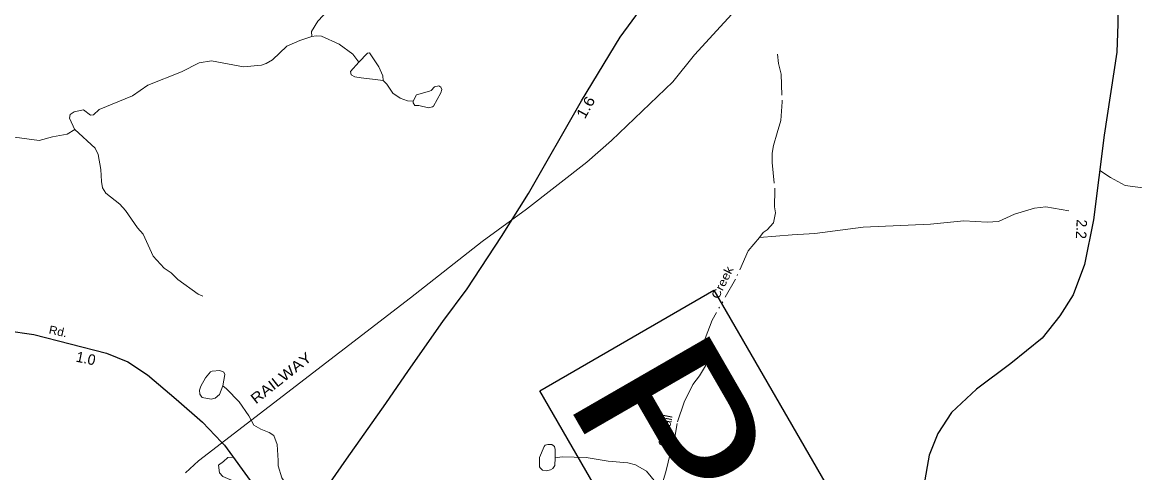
# Model space of a CAD drawing. Extents: x 626927 to 658553, y 251995 to 309938.
# Drawn here: x 640247 to 642904, y 279172 to 280249 of the extents above; entities that cross this region are included whole.
import ezdxf
from ezdxf.enums import TextEntityAlignment as Align

# ---------------------------------------------------------------- set-up
doc = ezdxf.new("R2010")
doc.units = 0
doc.header["$LTSCALE"] = 10
doc.linetypes.add('DASH_DOUBLE_DOT', pattern=[9.2, 5, -1.2, 0.3, -1.2, 0.3, -1.2])
for name, color, linetype, lineweight in [('11', 7, 'Continuous', 40), ('17', 7, 'Continuous', 25), ('31', 7, 'Continuous', 35), ('32', 7, 'Continuous', 25), ('35', 7, 'Continuous', 13), ('44', 7, 'Continuous', 13), ('59', 7, 'DASH_DOUBLE_DOT', 13), ('62', 7, 'Continuous', 13)]:
    doc.layers.add(name, color=color, linetype=linetype, lineweight=lineweight)
doc.layers.add('14', color=7, linetype='Continuous')
doc.layers.add('21', color=7, linetype='Continuous')

msp = doc.modelspace()

# ---------------------------------------------------------------- linework, layer by layer
at = {"layer": '31', "lineweight": 25}
msp.add_lwpolyline([(642121.95, 278261.75), (641483.21, 279368.07), (641899.46, 279608.39), (642538.19, 278502.07)], close=True, dxfattribs=at)
at = {"layer": '32'}
for points in [[(641391.85, 279737.13), (641456.75, 279839.59), (641582.91, 280060.59), (641675.68, 280213.12), (641741.36, 280304.04), (641829.2, 280413.85), (641910.75, 280507.51), (641981.63, 280578.44), (642087.81, 280681.41), (642284.57, 280850.92), (642429.89, 280979.91), (642475.32, 281022.63), (642498.3, 281042.89)], [(642862.96, 280295.41), (642863.78, 280244.75), (642861.59, 280177.38), (642831.21, 279978.84), (642805.76, 279777.01), (642784.41, 279670.21), (642757.32, 279597.09), (642725.03, 279547.25), (642683.43, 279493.58), (642608.72, 279433.6), (642526.63, 279371.71), (642466.97, 279315.85), (642433.86, 279265.73), (642413.06, 279214.25), (642400.47, 279141.95)], [(640891.79, 279018.44), (640957.87, 279113.06), (641021.9, 279205.08), (641115.77, 279337.89), (641169.95, 279416.21), (641251.78, 279533.7), (641309.79, 279612.02), (641391.85, 279737.13)], [(639659.09, 279457.83), (639674, 279470.84), (639709.03, 279482.89), (639868.3, 279497.13), (640018.54, 279512.74), (640129.1, 279515.48), (640209.01, 279512.19), (640275.23, 279502.88), (640448.46, 279457.69), (640499.36, 279437.43), (640546.98, 279406.21), (640614.84, 279348.15), (640678.06, 279293.11), (640723.39, 279245.24)], [(640723.39, 279245.24), (640730.6, 279237.79), (640797.92, 279144.68), (640857.85, 279055.14), (640879.74, 279028.85), (640891.79, 279018.44)]]:
    msp.add_lwpolyline(points, dxfattribs=at)
at = {"layer": '35'}
for points in [[(642820.61, 279894.78), (642846.65, 279877.41), (642881.14, 279858.78), (642923.3, 279853.3), (642982.98, 279848.37), (643043.21, 279836.86), (643097.41, 279836.86), (643164.76, 279827), (643246.61, 279822.89)], [(640835.85, 279088), (640822.04, 279089.39), (640805.61, 279094.87), (640757.98, 279149.66), (640726.22, 279163.35), (640718.56, 279172.12), (640716.37, 279190.75), (640728.41, 279199.52), (640738.82, 279208.83), (640751.05, 279209.51)]]:
    msp.add_lwpolyline(points, dxfattribs=at)
at = {"layer": '44'}
msp.add_lwpolyline([(640637.71, 279171.76), (640668.73, 279200.51), (641174.63, 279590.38), (641345.51, 279724.98), (641451.31, 279802.11), (641596.06, 279914.7), (641654.99, 279966.09), (641800.87, 280106.15), (641853.12, 280170.91), (641994.62, 280326.19), (642048.74, 280381.22), (642275.27, 280638.55), (642387.04, 280762.62), (642464.76, 280867.7), (642620.64, 281113.28), (642670.44, 281168.88), (642748.85, 281230.66), (642796.32, 281255.83), (643315.34, 281564.65)], dxfattribs=at)
at = {"layer": '59', "linetype": 'Continuous'}
for points in [[(641063.75, 280351.37), (641050.32, 280335.54), (640979.85, 280279.2), (640953.66, 280251.04), (640937.95, 280226.66), (640939.2, 280214.43)], [(640939.2, 280214.43), (640910.01, 280205.24), (640879.52, 280191.77), (640844.93, 280158.68), (640830.25, 280150.09), (640818.68, 280146.43), (640775.49, 280142.62), (640699.17, 280156.41), (640669.97, 280151.41), (640628.03, 280130.58), (640547.05, 280098.05), (640511.12, 280072.9), (640431.34, 280040.35), (640417.97, 280027.52), (640410.66, 280026.87), (640393.62, 280039.63), (640371.72, 280034.68), (640361.89, 280028.58), (640360.1, 280019.42), (640373.03, 279992.05)]]:
    msp.add_lwpolyline(points, dxfattribs=at)
at = {"layer": '59'}
for points in [[(642051.13, 280172.27), (642053.57, 280150.32), (642059.74, 280124.69), (642062.47, 280058.92), (642058.94, 280013.79), (642050.43, 279984.47), (642041.4, 279953.95), (642038.42, 279935.71), (642038.46, 279913.81), (642044.81, 279848.57), (642044.36, 279807.67), (642046.17, 279793.73), (642041.36, 279769.33), (642026.82, 279752.83), (642017.08, 279746.03), (642007.94, 279734.42)], [(642007.94, 279734.42), (641981.28, 279702.67), (641950.97, 279634.89), (641895.24, 279537.24), (641878.32, 279493.28), (641882.06, 279447), (641879.16, 279427.46), (641865.18, 279404.25), (641848.74, 279383.49), (641828.17, 279341.31), (641811.3, 279290.05), (641805.32, 279252.27), (641795.66, 279220.57), (641784.8, 279174.19), (641773.34, 279137.62)]]:
    msp.add_lwpolyline(points, dxfattribs=at)
at = {"layer": '62'}
for points in [[(641050.94, 280153.31), (641036.94, 280172.16), (641004.56, 280196.44), (640962.38, 280215.81), (640949, 280216.38), (640939.25, 280214.53)], [(641050.94, 280153.31), (641072.25, 280174.72), (641077.12, 280175.31), (641099.19, 280142.47), (641108.38, 280120.56), (641109.62, 280109.59)], [(641050.94, 280153.31), (641031.5, 280130.69), (641032.81, 280123.38), (641041.94, 280118.53), (641056.56, 280116.12)], [(641056.56, 280116.12), (641090.12, 280111.97), (641109.62, 280109.59)], [(641181.06, 280059.84), (641167.69, 280061.03), (641150, 280067.06), (641132.88, 280079.19), (641118.25, 280101.09), (641109.62, 280109.59)], [(641181.06, 280059.84), (641188.94, 280075.72), (641220, 280084.34)], [(641220, 280084.34), (641224.31, 280085.59), (641231.62, 280094.75), (641242.5, 280097.22), (641247.44, 280093.59), (641249.88, 280088.09), (641247.44, 280080.16), (641229.94, 280048.41), (641226.88, 280046.59)], [(641226.88, 280046.59), (641217.75, 280044.09), (641194.5, 280050.12), (641184.75, 280050.09), (641181.06, 280056.19), (641181.06, 280059.84)], [(640373.06, 279992.09), (640354.88, 279981.06), (640319.5, 279974.84), (640287.81, 279966.22), (640229.31, 279973.94), (640200.69, 279962.91), (640173.88, 279951.22), (640126.31, 279950.47), (640112.31, 279947.97), (640080.06, 279926.56), (640048.44, 279897.19), (640030.88, 279889.81), (640016.25, 279892.22), (639991.19, 279915.31), (639971.06, 279915.22), (639955.19, 279911.53), (639944.25, 279905.41), (639931.5, 279890.12), (639931.5, 279876.09), (639929.12, 279868.19), (639908.38, 279852.25)], [(640678.5, 279594.41), (640667.5, 279599.25), (640619.19, 279634.44), (640602.75, 279649.66), (640586.19, 279661.16), (640560.5, 279689.72), (640536, 279742.69), (640522.5, 279757.88), (640494.38, 279799.25), (640480.31, 279813.84), (640447.31, 279840.53), (640439.38, 279852.72), (640436.88, 279867.94), (640434.94, 279897.19), (640428.69, 279933.12), (640422, 279947.75), (640373.06, 279992.09)], [(642747.12, 279797.78), (642691.69, 279807.34), (642664.88, 279804.84), (642616.75, 279790.06), (642579.06, 279772.88), (642552.25, 279770.97), (642496.12, 279774.44), (642416.31, 279766.25), (642256.06, 279759.06), (642140.31, 279744.06), (642086.06, 279740.84), (642008, 279734.5)], [(640697.31, 279413.44), (640685.19, 279399.38), (640673.69, 279379.22), (640670.62, 279369.47), (640671.94, 279359.72), (640675, 279355.44)], [(640726.12, 279380), (640730.94, 279406.84), (640729, 279412.94), (640719.25, 279416.56), (640700.94, 279415.28), (640697.31, 279413.44)], [(640675, 279355.44), (640677.44, 279352.44), (640698.75, 279348.22), (640708.5, 279350.69), (640718.25, 279359.25), (640726.12, 279380)], [(640726.12, 279380), (640735.25, 279372.72), (640765.81, 279341.72), (640788.5, 279308.28), (640800.69, 279285.75), (640817.25, 279276.66), (640837.38, 279268.19), (640848.31, 279261.53), (640856.31, 279239.62), (640858.94, 279201.81), (640858.31, 279188.41), (640867.62, 279159.78), (640877.38, 279143.97), (640895.12, 279123.31)], [(641493.88, 279234.91), (641482.44, 279208.66), (641482.44, 279186.72), (641484.38, 279184.28)], [(641520.25, 279208.16), (641520.19, 279227.69), (641518.25, 279234.97), (641512.19, 279239.84), (641502.44, 279239.81), (641496.31, 279237.97), (641493.88, 279234.91)], [(641484.38, 279184.28), (641489.88, 279178.19), (641498.38, 279177), (641509.38, 279178.88), (641514.88, 279182.53), (641519.06, 279189.88), (641520.25, 279208.16)], [(641520.25, 279208.16), (641537.25, 279210.66), (641594.56, 279209), (641647.06, 279200.03), (641693.38, 279195.91), (641712.31, 279191.09), (641738.56, 279175.94), (641760.62, 279148.59), (641773.38, 279137.66)]]:
    msp.add_lwpolyline(points, dxfattribs=at)

# ---------------------------------------------------------------- texts
at = {"layer": '11', "width": 1.05}
msp.add_text('Rd.', height=20, rotation=347.894, dxfattribs=at).set_placement((640330.95, 279500.44), align=Align.CENTER)
at = {"layer": '14', "width": 1.15}
msp.add_text('RAILWAY', height=25, rotation=38.294, dxfattribs=at).set_placement((640873.32, 279388.93), align=Align.CENTER)
at = {"layer": '17', "width": 1.15}
msp.add_text('1.6', height=25, rotation=61.27, dxfattribs=at).set_placement((641603.97, 280039.45), align=Align.CENTER)
at = {"layer": '17'}
for s, rotation, p in [('2.2', 267.426, (642764.56, 279754.94)), ('1.0', 348.379, (640396.89, 279433.36))]:
    msp.add_text(s, height=25, rotation=rotation, dxfattribs=at).set_placement(p, align=Align.CENTER)
at = {"layer": '21', "width": 1.15}
msp.add_text('Creek', height=20, rotation=63.449, dxfattribs=at).set_placement((641928.24, 279622.28), align=Align.CENTER)
at = {"layer": '21'}
msp.add_text('Cuttail', height=20, rotation=78.475, dxfattribs=at).set_placement((641793.08, 279270.85), align=Align.CENTER)
at = {"layer": '31', "width": 1.15}
msp.add_text('P202', height=375, rotation=300, dxfattribs=at).set_placement((641539.69, 279351.63))

doc.saveas('drawing.dxf')
